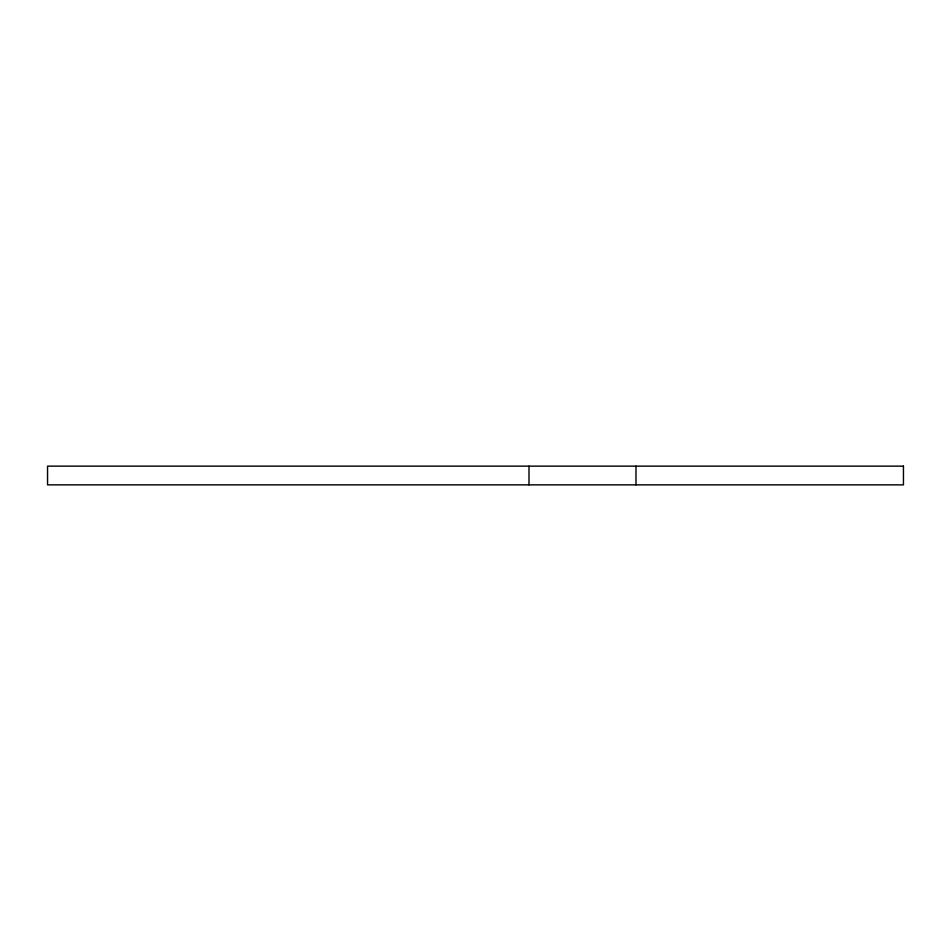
<?xml version="1.0" encoding="UTF-8"?>
<svg xmlns="http://www.w3.org/2000/svg" width="951" height="951" viewBox="0 0 951 951"><rect width="100%" height="100%" fill="white"/><g stroke="black" fill="none" stroke-linecap="round" stroke-linejoin="round"><path stroke-width="1.43" d="M635.981 466.133L635.981 484.855M528.994 466.145L528.994 484.867M903.45 466.145L47.55 466.145L47.55 484.855L903.45 484.867L903.45 466.145"/></g></svg>
